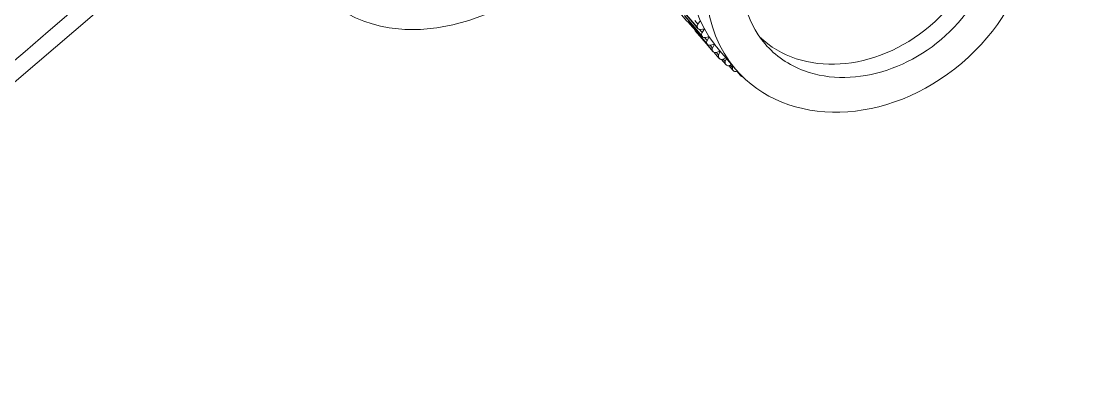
# Model space of a CAD drawing. Header units: metres. Extents: x 2999 to 3109, y 1752 to 1796.
# Drawn here: x 3012.01291 to 3012.05888, y 1761.77541 to 1761.79086 of the extents above; entities that cross this region are included whole.
import ezdxf

# ---------------------------------------------------------------- set-up
doc = ezdxf.new("R2010")
doc.units = ezdxf.units.M
doc.layers.add('PAREDES', color=7, linetype='Continuous')

msp = doc.modelspace()

# ---------------------------------------------------------------- linework, layer by layer
at = {"layer": 'PAREDES', "color": 253, "lineweight": 0}
for p, q in [((3012.000832, 1761.778082), (3012.1302, 1761.888908)), ((3012.042039, 1761.790858), (3012.041276, 1761.791753)), ((3012.042493, 1761.790575), (3012.04173, 1761.791469)), ((3012.042504, 1761.790552), (3012.041741, 1761.791447)), ((3012.042518, 1761.790531), (3012.041755, 1761.791425)), ((3012.042691, 1761.79021), (3012.041928, 1761.791104)), ((3012.042704, 1761.790188), (3012.041941, 1761.791083)), ((3012.042714, 1761.790174), (3012.041951, 1761.791069)), ((3012.042294, 1761.790577), (3012.042079, 1761.790829)), ((3012.042916, 1761.789863), (3012.042153, 1761.790757)), ((3012.04293, 1761.789843), (3012.042167, 1761.790737)), ((3012.042936, 1761.789835), (3012.042173, 1761.79073)), ((3012.042513, 1761.790721), (3012.042377, 1761.790881)), ((3012.042513, 1761.790721), (3012.042624, 1761.790874)), ((3012.043167, 1761.789536), (3012.042404, 1761.79043)), ((3012.043183, 1761.789517), (3012.04242, 1761.790411)), ((3012.043183, 1761.789516), (3012.042421, 1761.790411)), ((3012.042702, 1761.790355), (3012.042584, 1761.790494)), ((3012.042804, 1761.790513), (3012.042627, 1761.790493)), ((3012.042702, 1761.790355), (3012.042804, 1761.790513)), ((3012.042917, 1761.790007), (3012.042808, 1761.790135)), ((3012.04301, 1761.790169), (3012.042832, 1761.790137)), ((3012.042917, 1761.790007), (3012.04301, 1761.790169)), ((3012.043159, 1761.789677), (3012.043055, 1761.789799)), ((3012.043241, 1761.789843), (3012.043064, 1761.789801)), ((3012.043159, 1761.789677), (3012.043241, 1761.789843)), ((3012.044159, 1761.788757), (3012.043396, 1761.789651)), ((3012.043439, 1761.789235), (3012.043224, 1761.789487)), ((3012.043497, 1761.789537), (3012.043321, 1761.789484)), ((3012.043425, 1761.789369), (3012.043326, 1761.789485)), ((3012.043425, 1761.789369), (3012.043497, 1761.789537)), ((3012.043733, 1761.788957), (3012.043544, 1761.789178)), ((3012.043747, 1761.78924), (3012.043602, 1761.789188)), ((3012.043716, 1761.789081), (3012.043619, 1761.789194)), ((3012.043716, 1761.789081), (3012.043765, 1761.789219)), ((3012.044049, 1761.788702), (3012.043875, 1761.788905)), ((3012.043993, 1761.788952), (3012.043907, 1761.788915)), ((3012.044029, 1761.788817), (3012.043935, 1761.788927)), ((3012.044029, 1761.788817), (3012.044049, 1761.788886)), ((3012.044386, 1761.78847), (3012.044223, 1761.788661))]:
    msp.add_line(p, q, dxfattribs=at)
msp.add_lwpolyline([(3012.025372, 1761.792579), (3012.025859, 1761.792092), (3012.026387, 1761.791663), (3012.026951, 1761.791297), (3012.027545, 1761.790997), (3012.027905, 1761.790853), (3012.02827, 1761.790733), (3012.028641, 1761.790637), (3012.029015, 1761.790564), (3012.029701, 1761.790489), (3012.030388, 1761.790486), (3012.031101, 1761.790553), (3012.031805, 1761.790686), (3012.032499, 1761.790878), (3012.033185, 1761.791124), (3012.033861, 1761.791418), (3012.034531, 1761.791759), (3012.035196, 1761.792142), (3012.03586, 1761.792566)], dxfattribs=at)
for centre, radius, start, end in [((3010.970528, 1762.908031), 1.466148, 301.466238, 319.705064), ((3111.831711, 1645.1719), 153.508356, 130.50443007, 130.56820914), ((3103.50162, 1654.89587), 140.699701, 130.49735482, 130.56672284)]:
    msp.add_arc(centre, radius, start, end, dxfattribs=at)
for centre, major_axis, ratio, start_param, end_param in [((3009.143086, 1765.041227), (-2.768295, 3.231466), 0.578364, 3.047316, 3.235869), ((3012.049255, 1761.794648), (0.005859, 0.004996), 0.808934, 0.99915, 3.102003), ((3012.050018, 1761.793753), (0.005859, 0.004996), 0.808934, 0.99915, 3.141509), ((3012.050018, 1761.793753), (0.004565, 0.003893), 0.808934, 6.283066, 9.424658), ((3012.050018, 1761.793753), (0.005859, 0.004996), 0.808934, 3.141509, 6.283101), ((3012.049522, 1761.794335), (-0.004565, -0.003893), 0.808934, 0.078754, 3.062926), ((3012.050018, 1761.793753), (0.004565, 0.003893), 0.808934, 3.569946, 6.283066), ((3012.042161, 1761.790962), (0.000122, 0.000104), 0.808934, 3.135988, 3.917079), ((3012.042281, 1761.790854), (0.000122, 0.000104), 0.808934, 2.342627, 3.068018), ((3012.048492, 1761.795542), (0.006049, 0.005159), 0.808934, 3.068018, 3.071874), ((3012.042295, 1761.790834), (0.000122, 0.000104), 0.808934, 3.071874, 3.141593), ((3012.042416, 1761.790681), (0.000122, 0.000104), 0.808934, 2.839549, 3.196247), ((3012.042416, 1761.790681), (0.000122, 0.000104), 0.808934, 3.141593, 3.196247), ((3012.048111, 1761.79599), (0.006049, 0.005159), 0.808934, 3.196247, 3.200102), ((3012.042433, 1761.790663), (0.000122, 0.000104), 0.808934, 3.200102, 3.406264), ((3012.042629, 1761.790657), (0.000122, 0.000104), 0.808934, 1.862463, 2.93979), ((3012.049255, 1761.794648), (0.006049, 0.005159), 0.808934, 2.93979, 2.943646), ((3012.04264, 1761.790635), (0.000122, 0.000104), 0.808934, 2.943646, 3.141593), ((3012.04264, 1761.790635), (0.000122, 0.000104), 0.808934, 3.141593, 4.020973), ((3012.042527, 1761.790533), (0.000122, 0.000104), 0.808934, 2.65597, 3.132133), ((3012.048492, 1761.795542), (0.006049, 0.005159), 0.808934, 3.132133, 3.135988), ((3012.042823, 1761.790299), (0.000122, 0.000104), 0.808934, 1.926577, 3.003904), ((3012.049255, 1761.794648), (0.006049, 0.005159), 0.808934, 3.003904, 3.00776), ((3012.042836, 1761.790278), (0.000122, 0.000104), 0.808934, 3.00776, 3.141598), ((3012.042836, 1761.790278), (0.000122, 0.000104), 0.808934, 3.141598, 4.085087), ((3012.043044, 1761.789959), (0.000122, 0.000104), 0.808934, 1.990692, 3.068018), ((3012.049255, 1761.794648), (0.006049, 0.005159), 0.808934, 3.068018, 3.071874), ((3012.043058, 1761.789939), (0.000122, 0.000104), 0.808934, 3.071874, 3.141593), ((3012.043058, 1761.789939), (0.000122, 0.000104), 0.808934, 3.141593, 4.149201), ((3012.04329, 1761.789639), (0.000122, 0.000104), 0.808934, 2.054806, 3.132133), ((3012.049255, 1761.794648), (0.005859, 0.004996), 0.808934, 3.102003, 3.14159), ((3012.050018, 1761.793753), (0.004565, 0.003893), 0.808934, 3.141473, 3.569946), ((3012.049255, 1761.794648), (0.006049, 0.005159), 0.808934, 3.132133, 3.135988), ((3012.043305, 1761.78962), (0.000122, 0.000104), 0.808934, 3.135988, 4.213315), ((3012.04356, 1761.789339), (0.000122, 0.000104), 0.808934, 2.11892, 3.196247), ((3012.04356, 1761.789339), (0.000122, 0.000104), 0.808934, 3.141593, 3.196247), ((3012.049255, 1761.794648), (0.006049, 0.005159), 0.808934, 3.196247, 3.200102), ((3012.043577, 1761.789321), (0.000122, 0.000104), 0.808934, 3.200102, 4.277429), ((3012.043854, 1761.789061), (0.000122, 0.000104), 0.808934, 2.183034, 3.141498), ((3012.043854, 1761.789061), (0.000122, 0.000104), 0.808934, 3.141498, 3.260361), ((3012.049255, 1761.794648), (0.006049, 0.005159), 0.808934, 3.260361, 3.264216), ((3012.043873, 1761.789044), (0.000122, 0.000104), 0.808934, 3.264216, 4.341543), ((3012.044171, 1761.788805), (0.000122, 0.000104), 0.808934, 2.247148, 3.141592), ((3012.044171, 1761.788805), (0.000122, 0.000104), 0.808934, 3.141592, 3.324475), ((3012.049255, 1761.794648), (0.006049, 0.005159), 0.808934, 3.324475, 3.328331), ((3012.04419, 1761.788791), (0.000122, 0.000104), 0.808934, 3.328331, 4.405657), ((3012.044508, 1761.788574), (0.000122, 0.000104), 0.808934, 2.605997, 3.141593), ((3012.044508, 1761.788574), (0.000122, 0.000104), 0.808934, 3.141593, 3.388589), ((3012.049255, 1761.794648), (0.006049, 0.005159), 0.808934, 3.388589, 3.392445), ((3012.044529, 1761.788561), (0.000122, 0.000104), 0.808934, 3.392445, 3.73239)]:
    msp.add_ellipse(centre, major_axis=major_axis, ratio=ratio, start_param=start_param, end_param=end_param, dxfattribs=at)

doc.saveas('drawing.dxf')
